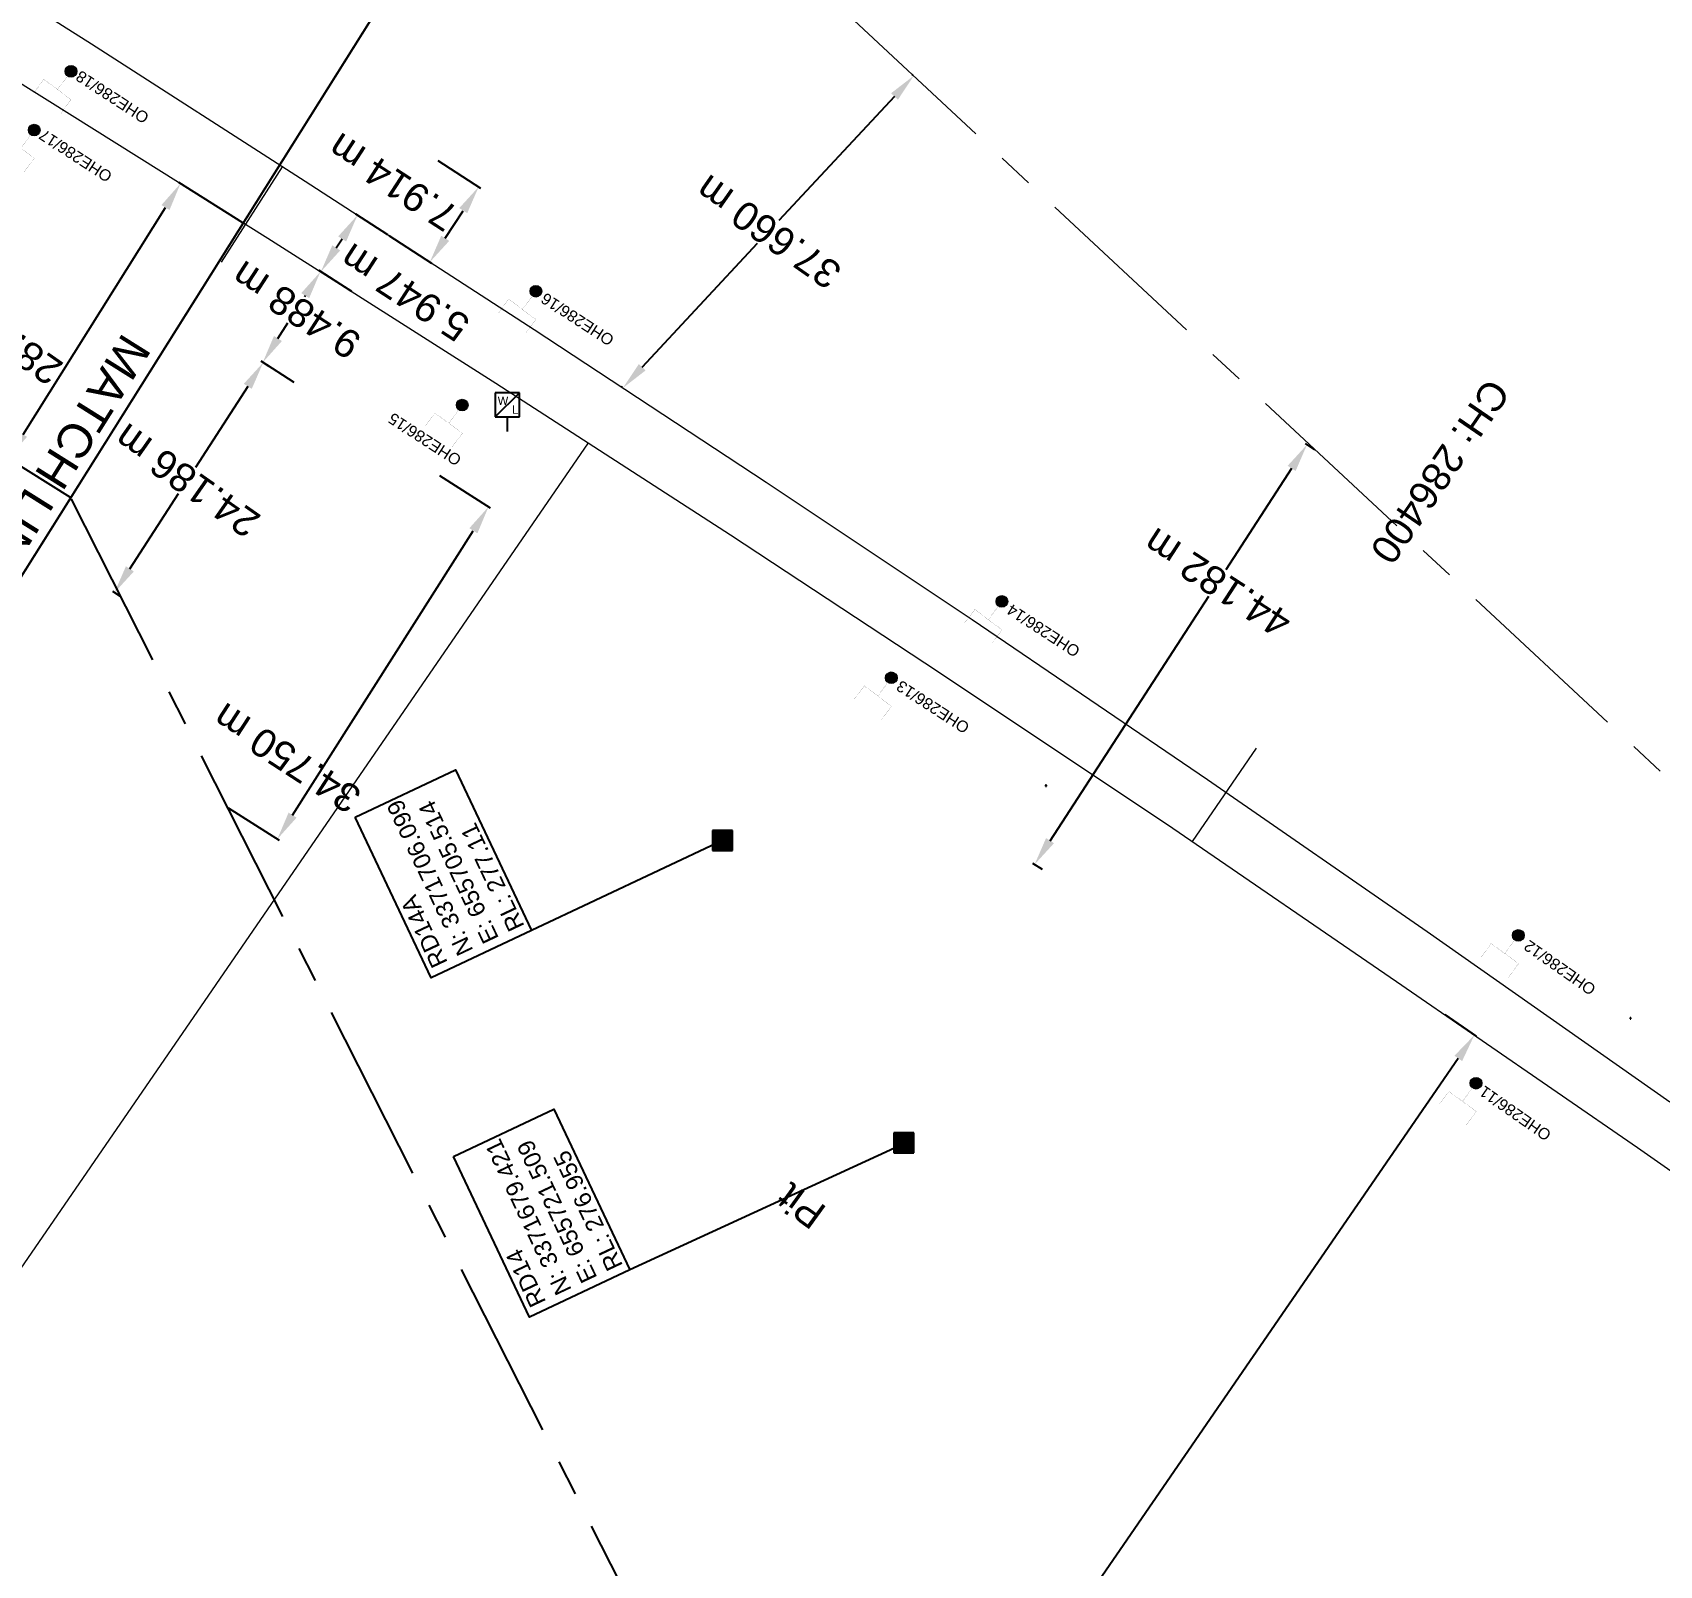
# Model space of a CAD drawing. Header units: metres. Extents: x 646303 to 662875, y 3366650 to 3378730.
# Drawn here: x 655644.6 to 655788.2, y 3371642.1 to 3371777.4 of the extents above; entities that cross this region are included whole.
import ezdxf
from ezdxf.enums import TextEntityAlignment as Align

# ---------------------------------------------------------------- set-up
doc = ezdxf.new("R2010")
doc.units = ezdxf.units.M
doc.header["$MEASUREMENT"] = 0
doc.header["$PDMODE"] = 3
doc.header["$PDSIZE"] = 0.5
doc.linetypes.add('CENTER', pattern=[50.8, 31.75, -6.35, 6.35, -6.35])
doc.linetypes.add('PHANTOM2', pattern=[1.25, 0.625, -0.125, 0.125, -0.125, 0.125, -0.125])
for name, color, linetype in [('Advertisement Board', 251, 'Continuous'), ('Bench_Mark', 7, 'Continuous'), ('DFCC Boundary', 6, 'CENTER'), ('Dimension', 10, 'Continuous'), ('GI_UP', 251, 'Continuous'), ('MATCH LINE', 7, 'Continuous'), ('Side Details', 251, 'Continuous'), ('Sign Board', 251, 'Continuous'), ('STYLEREMARK', 251, 'Continuous')]:
    doc.layers.add(name, color=color, linetype=linetype)
for name, color, linetype, lineweight in [('BOUNDARY DIMENTION', 10, 'Continuous', 0), ('Existing Chainage', 7, 'Continuous', 0), ('Existing IR Track', 143, 'Continuous', 0), ('Existing Railway Boundary', 7, 'CENTER', 0), ('LC DETAILS IN PLAN', 7, 'Continuous', 0), ('OHE MAST', 8, 'Continuous', 0), ('OHE MAST TEXT', 8, 'Continuous', 0)]:
    doc.layers.add(name, color=color, linetype=linetype, lineweight=lineweight)
doc.styles.add('CUT-FILL', font='cut-fill.shx', dxfattribs={"height": 2})
doc.styles.get("Standard").update_dxf_attribs({"font": 'arial.ttf'})
doc.styles.add('Style-Arial', font='arial.ttf')
doc.dimstyles.new('DIM', dxfattribs={"dimtxt": 2.5, "dimasz": 2.5, "dimexe": 0.18, "dimexo": 0.0625, "dimgap": 0.09, "dimtad": 0, "dimtih": 1, "dimtoh": 1, "dimdec": 3, "dimzin": 0, "dimdsep": 46, "dimtxsty": 'Standard', "dimcen": 0.09, "dimadec": 0, "dimazin": 0, "dimtfac": 1, "dimtdec": 3, "dimtofl": 0, "dimtmove": 0, "dimatfit": 3, "dimfxl": 1, "dimtolj": 1, "dimtzin": 0, "dimarcsym": 0})

# ---------------------------------------------------------------- blocks, each defined once
blk = doc.blocks.new('GI373U')
at = {"layer": 'Advertisement Board'}
blk.add_hatch(color=256, dxfattribs=at).paths.add_polyline_path([(0.01, 0.02), (0.01, 0.02), (0, 0.05), (-0.01, 0.02), (-0.01, 0.02), (-0.01, 0), (0.01, 0)])
for points in [[(0.01, 0.02), (0, 0.05), (-0.01, 0.02)], [(0.01, 0.02), (0.01, 0), (-0.01, 0), (-0.01, 0.02)], [(-0.01, 0.02), (-0.01, 0.02)], [(0.01, 0.02), (0.01, 0.02)]]:
    blk.add_lwpolyline(points, dxfattribs=at)
at = {"layer": 'Sign Board'}
for p, q in [((0.04, 0.05), (-0.04, 0.05)), ((-0.04, 0.05), (-0.04, -0.04)), ((0.04, -0.04), (0.04, 0.05)), ((-0.04, -0.04), (0.04, -0.04))]:
    blk.add_line(p, q, dxfattribs=at)
at = {"layer": 'Sign Board', "style": 'CUT-FILL'}
blk.add_text('373', height=0.0291, dxfattribs=at).set_placement((-0.04, -0.03))
blk = doc.blocks.new('WL')
for p, q in [((1.07, 3.42), (-1.06, 3.42)), ((-1.06, 3.42), (-1.06, 1.29)), ((1.07, 1.29), (1.07, 3.42)), ((-1.06, 1.29), (1.07, 1.29)), ((0, 1.29), (0, 0))]:
    blk.add_line(p, q)
blk.add_lwpolyline([(-1.06, 1.29), (1.07, 3.42)])
at = {"style": 'CUT-FILL'}
for s, p in [('W', (-0.84, 2.35)), ('L', (0.43, 1.56))]:
    blk.add_text(s, height=0.739, dxfattribs=at).set_placement(p)
blk = doc.blocks.new('OHE MAST')
h = blk.add_hatch(color=256)
edge = h.paths.add_edge_path()
edge.add_arc((0, 0), 0.514, 0, 360)
at = {"const_width": 0.01, "flags": 128}
for points in [[(1.5, 3.5), (1.5, 2), (-1.5, 2), (-1.5, 3.5)], [(0, 2), (0, 0)]]:
    blk.add_lwpolyline(points, dxfattribs=at)
blk.add_circle((0, 0), 0.514)
blk = doc.blocks.new('*D1662')
at = {"layer": 'Defpoints', "color": 0, "transparency": 16777216}
for p in [(655670.01, 3371756.3), (655672.83, 3371754.51), (655667.74, 3371746.5)]:
    blk.add_point(p, dxfattribs=at)
at = {"layer": 'Dimension', "color": 0, "lineweight": -2, "transparency": 16777216}
for p, q in [((655672.78, 3371754.54), (655669.86, 3371756.4)), ((655668.67, 3371754.19), (655668.6, 3371754.09)), ((655666.26, 3371750.4), (655667.14, 3371751.78)), ((655667.69, 3371746.53), (655664.77, 3371748.39))]:
    blk.add_line(p, q, dxfattribs=at)
at = {"layer": 'Dimension', "color": 0, "transparency": 16777216}
for points in [[(655668.32, 3371754.41), (655669.02, 3371753.97), (655670.01, 3371756.3)], [(655665.91, 3371750.63), (655666.61, 3371750.18), (655664.92, 3371748.29)]]:
    blk.add_solid(points, dxfattribs=at)
at = {"layer": 'Dimension', "color": 0, "lineweight": 0, "transparency": 16777216, "insert": (655667.87, 3371752.93), "char_height": 2.5, "attachment_point": 5, "rotation": 147}
blk.add_mtext('\\A1;9.488 m', dxfattribs=at)
blk = doc.blocks.new('*D1663')
at = {"layer": 'Defpoints', "color": 0, "transparency": 16777216}
for p in [(655673.29, 3371761.3), (655676.01, 3371759.53), (655672.78, 3371754.54)]:
    blk.add_point(p, dxfattribs=at)
at = {"layer": 'Dimension', "color": 0, "lineweight": -2, "transparency": 16777216}
for p, q in [((655675.96, 3371759.56), (655673.14, 3371761.39)), ((655671.41, 3371758.4), (655671.93, 3371759.2)), ((655672.73, 3371754.57), (655669.9, 3371756.4))]:
    blk.add_line(p, q, dxfattribs=at)
at = {"layer": 'Dimension', "color": 0, "transparency": 16777216}
for points in [[(655671.58, 3371759.42), (655672.28, 3371758.97), (655673.29, 3371761.3)], [(655671.06, 3371758.63), (655671.76, 3371758.18), (655670.05, 3371756.3)]]:
    blk.add_solid(points, dxfattribs=at)
at = {"layer": 'Dimension', "color": 0, "lineweight": 0, "transparency": 16777216, "insert": (655677.45, 3371754.47), "char_height": 2.5, "attachment_point": 5, "rotation": 147}
blk.add_mtext('\\A1;5.947 m', dxfattribs=at)
blk = doc.blocks.new('*D1623')
at = {"layer": 'Defpoints', "color": 0, "transparency": 16777216}
for p in [(655757.86, 3371740.56, 209.96), (655733.06, 3371703.98), (655733.8, 3371703.5, 1.54)]:
    blk.add_point(p, dxfattribs=at)
at = {"layer": 'Dimension', "color": 0, "lineweight": -2, "transparency": 16777216}
for p, q in [((655757.8, 3371740.59), (655756.96, 3371741.14)), ((655755.75, 3371738.94), (655749.93, 3371729.97)), ((655734.42, 3371706.07), (655748.44, 3371727.67)), ((655733.75, 3371703.53), (655732.91, 3371704.07))]:
    blk.add_line(p, q, dxfattribs=at)
at = {"layer": 'Dimension', "color": 0, "transparency": 16777216}
for points in [[(655755.4, 3371739.17), (655756.1, 3371738.71), (655757.11, 3371741.04)], [(655734.07, 3371706.3), (655734.77, 3371705.85), (655733.06, 3371703.98)]]:
    blk.add_solid(points, dxfattribs=at)
at = {"layer": 'Dimension', "color": 0, "lineweight": 0, "transparency": 16777216, "insert": (655749.19, 3371728.82), "char_height": 2.5, "attachment_point": 5, "rotation": 147}
blk.add_mtext('\\A1;44.182 m', dxfattribs=at)
blk = doc.blocks.new('*D1696')
at = {"layer": 'Defpoints', "color": 0, "transparency": 16777216}
for p in [(655680.32, 3371766.17), (655683.98, 3371763.79), (655676.01, 3371759.53)]:
    blk.add_point(p, dxfattribs=at)
at = {"layer": 'Dimension', "color": 0, "lineweight": -2, "transparency": 16777216}
for p, q in [((655680.37, 3371766.13), (655684.13, 3371763.69)), ((655681.03, 3371759.25), (655682.62, 3371761.69)), ((655676.06, 3371759.5), (655679.82, 3371757.06))]:
    blk.add_line(p, q, dxfattribs=at)
at = {"layer": 'Dimension', "color": 0, "transparency": 16777216}
for points in [[(655682.27, 3371761.92), (655682.97, 3371761.47), (655683.98, 3371763.79)], [(655680.68, 3371759.48), (655681.38, 3371759.02), (655679.67, 3371757.15)]]:
    blk.add_solid(points, dxfattribs=at)
at = {"layer": 'Dimension', "color": 0, "lineweight": 0, "transparency": 16777216, "insert": (655676.39, 3371764.22), "char_height": 2.5, "attachment_point": 5, "rotation": 147}
blk.add_mtext('\\A1;7.914 m', dxfattribs=at)
blk = doc.blocks.new('*D1725')
at = {"layer": 'Defpoints', "color": 0, "linetype": 'ByBlock', "ltscale": 0.5, "transparency": 16777216}
for p in [(655722.39, 3371773.6), (655722.39, 3371773.6), (655696.72, 3371746.04)]:
    blk.add_point(p, dxfattribs=at)
at = {"layer": 'Existing Railway Boundary', "color": 0, "linetype": 'ByBlock', "lineweight": -2, "ltscale": 0.5, "transparency": 16777216}
for p, q in [((655722.34, 3371773.64), (655722.25, 3371773.72)), ((655720.68, 3371771.77), (655710.49, 3371760.83)), ((655698.42, 3371747.87), (655708.61, 3371758.81)), ((655696.67, 3371746.08), (655696.58, 3371746.16))]:
    blk.add_line(p, q, dxfattribs=at)
at = {"layer": 'Existing Railway Boundary', "color": 0, "linetype": 'ByBlock', "ltscale": 0.5, "transparency": 16777216}
for points in [[(655720.38, 3371772.05), (655720.99, 3371771.48), (655722.39, 3371773.6)], [(655698.12, 3371748.15), (655698.72, 3371747.59), (655696.72, 3371746.04)]]:
    blk.add_solid(points, dxfattribs=at)
at = {"layer": 'Existing Railway Boundary', "color": 0, "linetype": 'ByBlock', "ltscale": 0.5, "transparency": 16777216, "insert": (655709.55, 3371759.82), "char_height": 2.5, "attachment_point": 5, "rotation": 145}
blk.add_mtext('\\A1;37.660 m', dxfattribs=at)
blk = doc.blocks.new('*D1498')
at = {"layer": 'Defpoints', "color": 0, "transparency": 16777216}
for p in [(655680.47, 3371738.33), (655684.85, 3371735.55), (655661.83, 3371709.01)]:
    blk.add_point(p, dxfattribs=at)
at = {"layer": 'Dimension', "color": 0, "lineweight": -2, "transparency": 16777216}
for p, q in [((655680.52, 3371738.3), (655685.01, 3371735.45)), ((655667.55, 3371708.33), (655683.51, 3371733.44)), ((655661.88, 3371708.97), (655666.37, 3371706.12))]:
    blk.add_line(p, q, dxfattribs=at)
at = {"layer": 'Dimension', "color": 0, "transparency": 16777216}
for points in [[(655683.16, 3371733.66), (655683.87, 3371733.21), (655684.85, 3371735.55)], [(655667.2, 3371708.55), (655667.91, 3371708.11), (655666.21, 3371706.22)]]:
    blk.add_solid(points, dxfattribs=at)
at = {"layer": 'Dimension', "color": 0, "lineweight": 0, "transparency": 16777216, "insert": (655667.05, 3371713.37), "char_height": 2.5, "attachment_point": 5, "rotation": 147}
blk.add_mtext('\\A1;34.750 m', dxfattribs=at)
blk = doc.blocks.new('*D1461')
at = {"layer": 'BOUNDARY DIMENTION', "color": 0, "lineweight": -2, "transparency": 16777216}
for p, q in [((662244.85, 3367095.44), (662244.16, 3367095.87)), ((662242.98, 3367093.66), (662239.54, 3367088.19)), ((662233.82, 3367079.1), (662238.08, 3367085.88)), ((662233.03, 3367076.64), (662232.33, 3367077.07))]:
    blk.add_line(p, q, dxfattribs=at)
at = {"layer": 'BOUNDARY DIMENTION', "color": 0, "transparency": 16777216}
for points in [[(662242.62, 3367093.88), (662243.33, 3367093.44), (662244.31, 3367095.78)], [(662233.46, 3367079.32), (662234.17, 3367078.87), (662232.49, 3367076.98)]]:
    blk.add_solid(points, dxfattribs=at)
at = {"layer": 'Defpoints', "color": 0, "linetype": 'Continuous', "ltscale": 0.5, "transparency": 16777216}
for p in [(647418.1, 3377902.15), (647420.31, 3377900.52), (647398.68, 3377871.33)]:
    blk.add_point(p, dxfattribs=at)
at = {"layer": 'Defpoints', "color": 0, "transparency": 16777216}
for p in [(662244.31, 3367095.78), (662244.9, 3367095.41), (662233.08, 3367076.61)]:
    blk.add_point(p, dxfattribs=at)
at = {"layer": 'DFCC Boundary', "color": 0, "linetype": 'Continuous', "lineweight": -2, "ltscale": 0.5, "transparency": 16777216}
for p, q in [((647420.26, 3377900.55), (647417.96, 3377902.26)), ((647416.61, 3377900.14), (647413.17, 3377895.5)), ((647397.96, 3377874.97), (647411.54, 3377893.3)), ((647398.63, 3377871.36), (647396.32, 3377873.07))]:
    blk.add_line(p, q, dxfattribs=at)
at = {"layer": 'DFCC Boundary', "color": 0, "linetype": 'Continuous', "ltscale": 0.5, "transparency": 16777216}
for points in [[(647416.28, 3377900.39), (647416.95, 3377899.9), (647418.1, 3377902.15)], [(647397.62, 3377875.22), (647398.29, 3377874.72), (647396.47, 3377872.96)]]:
    blk.add_solid(points, dxfattribs=at)
at = {"layer": 'BOUNDARY DIMENTION', "color": 0, "transparency": 16777216, "insert": (662238.81, 3367087.03), "char_height": 2.5, "attachment_point": 5, "rotation": 145}
blk.add_mtext('\\A1;22.208 m', dxfattribs=at)
at = {"layer": 'DFCC Boundary', "color": 0, "linetype": 'Continuous', "ltscale": 0.5, "transparency": 16777216, "insert": (647412.36, 3377894.4), "char_height": 2.5, "attachment_point": 5, "rotation": 145}
blk.add_mtext('\\A1;36.332 m', dxfattribs=at)
blk = doc.blocks.new('*D1462')
at = {"layer": 'BOUNDARY DIMENTION', "color": 0, "lineweight": -2, "transparency": 16777216}
for p, q in [((662551.8, 3366887.49), (662550.44, 3366888.48)), ((662549.11, 3366886.35), (662541.43, 3366875.79)), ((662534.84, 3366866.73), (662539.82, 3366873.58)), ((662534.58, 3366863.83), (662533.22, 3366864.82))]:
    blk.add_line(p, q, dxfattribs=at)
at = {"layer": 'BOUNDARY DIMENTION', "color": 0, "transparency": 16777216}
for points in [[(662548.78, 3366886.6), (662549.45, 3366886.11), (662550.58, 3366888.38)], [(662534.5, 3366866.98), (662535.18, 3366866.49), (662533.37, 3366864.71)]]:
    blk.add_solid(points, dxfattribs=at)
at = {"layer": 'Defpoints', "color": 0, "linetype": 'Continuous', "ltscale": 0.5, "transparency": 16777216}
for p in [(647247.45, 3378028.49), (647249.19, 3378027.21), (647225.93, 3377999.21)]:
    blk.add_point(p, dxfattribs=at)
at = {"layer": 'Defpoints', "color": 0, "transparency": 16777216}
for p in [(662551.85, 3366887.45), (662533.37, 3366864.71), (662534.63, 3366863.79)]:
    blk.add_point(p, dxfattribs=at)
at = {"layer": 'DFCC Boundary', "color": 0, "linetype": 'Continuous', "lineweight": -2, "ltscale": 0.5, "transparency": 16777216}
for p, q in [((647247.5, 3378028.45), (647249.34, 3378027.1)), ((647247.71, 3378025.19), (647242.02, 3378017.45)), ((647229.16, 3377999.94), (647240.4, 3378015.24)), ((647225.98, 3377999.17), (647227.82, 3377997.82))]:
    blk.add_line(p, q, dxfattribs=at)
at = {"layer": 'DFCC Boundary', "color": 0, "linetype": 'Continuous', "ltscale": 0.5, "transparency": 16777216}
for points in [[(647247.37, 3378025.44), (647248.05, 3378024.94), (647249.19, 3378027.21)], [(647228.82, 3378000.19), (647229.49, 3377999.7), (647227.68, 3377997.93)]]:
    blk.add_solid(points, dxfattribs=at)
at = {"layer": 'BOUNDARY DIMENTION', "color": 0, "transparency": 16777216, "insert": (662540.62, 3366874.68), "char_height": 2.5, "attachment_point": 5, "rotation": 145}
blk.add_mtext('\\A1;29.264 m', dxfattribs=at)
at = {"layer": 'DFCC Boundary', "color": 0, "linetype": 'Continuous', "ltscale": 0.5, "transparency": 16777216, "insert": (647241.21, 3378016.35), "char_height": 2.5, "attachment_point": 5, "rotation": 145}
blk.add_mtext('\\A1;36.332 m', dxfattribs=at)
blk = doc.blocks.new('*D1463')
at = {"layer": 'BOUNDARY DIMENTION', "color": 0, "lineweight": -2, "transparency": 16777216}
for p, q in [((662172.51, 3367140.93), (662173.68, 3367140.19)), ((662172.2, 3367138.17), (662169.01, 3367133.1)), ((662164.89, 3367126.55), (662167.55, 3367130.78)), ((662162.55, 3367125.07), (662163.71, 3367124.34))]:
    blk.add_line(p, q, dxfattribs=at)
at = {"layer": 'BOUNDARY DIMENTION', "color": 0, "transparency": 16777216}
for points in [[(662171.85, 3367138.39), (662172.55, 3367137.95), (662173.53, 3367140.29)], [(662164.54, 3367126.77), (662165.24, 3367126.33), (662163.56, 3367124.44)]]:
    blk.add_solid(points, dxfattribs=at)
at = {"layer": 'Defpoints', "color": 0, "linetype": 'Continuous', "ltscale": 0.5, "transparency": 16777216}
for p in [(647211.24, 3378055.28), (647211.52, 3378055.08), (647189.88, 3378025.9)]:
    blk.add_point(p, dxfattribs=at)
at = {"layer": 'Defpoints', "color": 0, "transparency": 16777216}
for p in [(662172.46, 3367140.96), (662173.53, 3367140.29), (662162.49, 3367125.11)]:
    blk.add_point(p, dxfattribs=at)
at = {"layer": 'DFCC Boundary', "color": 0, "linetype": 'Continuous', "lineweight": -2, "ltscale": 0.5, "transparency": 16777216}
for p, q in [((647211.47, 3378055.12), (647211.1, 3378055.39)), ((647209.75, 3378053.28), (647208.18, 3378051.16)), ((647191.09, 3378028.11), (647206.55, 3378048.96)), ((647189.83, 3378025.93), (647189.46, 3378026.21))]:
    blk.add_line(p, q, dxfattribs=at)
at = {"layer": 'DFCC Boundary', "color": 0, "linetype": 'Continuous', "ltscale": 0.5, "transparency": 16777216}
for points in [[(647209.42, 3378053.52), (647210.09, 3378053.03), (647211.24, 3378055.28)], [(647190.76, 3378028.36), (647191.43, 3378027.86), (647189.6, 3378026.1)]]:
    blk.add_solid(points, dxfattribs=at)
at = {"layer": 'BOUNDARY DIMENTION', "color": 0, "transparency": 16777216, "insert": (662168.28, 3367131.94), "char_height": 2.5, "attachment_point": 5, "rotation": 145}
blk.add_mtext('\\A1;18.726 m', dxfattribs=at)
at = {"layer": 'DFCC Boundary', "color": 0, "linetype": 'Continuous', "ltscale": 0.5, "transparency": 16777216, "insert": (647207.37, 3378050.06), "char_height": 2.5, "attachment_point": 5, "rotation": 145}
blk.add_mtext('\\A1;36.332 m', dxfattribs=at)
blk = doc.blocks.new('*D1525')
at = {"layer": 'BOUNDARY DIMENTION', "color": 0, "lineweight": -2, "transparency": 16777216}
for p, q in [((655665.49, 3371747.94), (655664.81, 3371748.38)), ((655663.6, 3371746.18), (655658.97, 3371739.02)), ((655653.19, 3371730.07), (655657.49, 3371736.72)), ((655652.36, 3371727.63), (655651.68, 3371728.07))]:
    blk.add_line(p, q, dxfattribs=at)
at = {"layer": 'BOUNDARY DIMENTION', "color": 0, "transparency": 16777216}
for points in [[(655663.25, 3371746.41), (655663.95, 3371745.96), (655664.96, 3371748.28)], [(655652.84, 3371730.3), (655653.54, 3371729.84), (655651.83, 3371727.97)]]:
    blk.add_solid(points, dxfattribs=at)
at = {"layer": 'Defpoints', "color": 0, "transparency": 16777216}
for p in [(655664.96, 3371748.28), (655665.54, 3371747.91), (655652.41, 3371727.6)]:
    blk.add_point(p, dxfattribs=at)
at = {"layer": 'BOUNDARY DIMENTION', "color": 0, "transparency": 16777216, "insert": (655658.23, 3371737.87), "char_height": 2.5, "attachment_point": 5, "rotation": 145}
blk.add_mtext('\\A1;24.186 m', dxfattribs=at)
blk = doc.blocks.new('*D1768')
at = {"layer": 'Defpoints', "color": 0, "linetype": 'Continuous', "ltscale": 0.5, "transparency": 16777216}
for p in [(655769.2, 3371690.75), (655771.88, 3371688.91), (655712.67, 3371608.62)]:
    blk.add_point(p, dxfattribs=at)
at = {"layer": 'DFCC Boundary', "color": 0, "linetype": 'Continuous', "lineweight": -2, "ltscale": 0.5, "transparency": 16777216}
for p, q in [((655769.26, 3371690.72), (655772.03, 3371688.81)), ((655770.46, 3371686.85), (655724.2, 3371619.64)), ((655716.76, 3371608.84), (655722.65, 3371617.39)), ((655712.72, 3371608.58), (655715.49, 3371606.68))]:
    blk.add_line(p, q, dxfattribs=at)
at = {"layer": 'DFCC Boundary', "color": 0, "linetype": 'Continuous', "ltscale": 0.5, "transparency": 16777216}
for points in [[(655770.12, 3371687.09), (655770.8, 3371686.62), (655771.88, 3371688.91)], [(655716.42, 3371609.07), (655717.1, 3371608.6), (655715.34, 3371606.78)]]:
    blk.add_solid(points, dxfattribs=at)
at = {"layer": 'DFCC Boundary', "color": 0, "linetype": 'Continuous', "ltscale": 0.5, "transparency": 16777216, "insert": (655723.42, 3371618.52), "char_height": 2.5, "attachment_point": 5, "rotation": 145}
blk.add_mtext('\\A1;99.71 m', dxfattribs=at)
blk = doc.blocks.new('*D1769')
at = {"layer": 'Defpoints', "color": 0, "linetype": 'Continuous', "ltscale": 0.5, "transparency": 16777216}
for p in [(655657.66, 3371764.09), (655663.23, 3371760.59), (655647.99, 3371736.33)]:
    blk.add_point(p, dxfattribs=at)
at = {"layer": 'DFCC Boundary', "color": 0, "linetype": 'Continuous', "lineweight": -2, "ltscale": 0.5, "transparency": 16777216}
for p, q in [((655663.17, 3371760.63), (655657.51, 3371764.18)), ((655643.76, 3371741.94), (655656.33, 3371761.97)), ((655647.94, 3371736.36), (655642.27, 3371739.92))]:
    blk.add_line(p, q, dxfattribs=at)
at = {"layer": 'DFCC Boundary', "color": 0, "linetype": 'Continuous', "ltscale": 0.5, "transparency": 16777216}
for points in [[(655655.98, 3371762.19), (655656.69, 3371761.75), (655657.66, 3371764.09)], [(655643.4, 3371742.16), (655644.11, 3371741.72), (655642.43, 3371739.82)]]:
    blk.add_solid(points, dxfattribs=at)
at = {"layer": 'DFCC Boundary', "color": 0, "linetype": 'Continuous', "ltscale": 0.5, "transparency": 16777216, "insert": (655640.79, 3371751.33), "char_height": 2.5, "attachment_point": 5, "rotation": 145}
blk.add_mtext('\\A1;28.651 m', dxfattribs=at)
blk = doc.blocks.new('BM')
blk.add_hatch(color=256).paths.add_polyline_path([(-0.88, 0.88), (-0.88, -0.88), (0.88, -0.88), (0.88, 0.88)])
for p, q in [((0.88, 0.88), (-0.88, 0.88)), ((-0.88, 0.88), (-0.88, -0.88)), ((0.88, -0.88), (0.88, 0.88)), ((-0.88, -0.88), (0.88, -0.88))]:
    blk.add_line(p, q)

msp = doc.modelspace()

# ---------------------------------------------------------------- linework, layer by layer
at = {"layer": 'DFCC Boundary', "ltscale": 0.5, "flags": 128}
msp.add_lwpolyline([(662565.6431, 3366842.0459), (662548.217, 3366854.2838), (662532.9064, 3366864.9999), (662517.5595, 3366875.7415), (662503.9915, 3366885.2805), (662490.4749, 3366894.7833), (662474.3945, 3366906.0736), (662458.24, 3366917.4159), (662441.4584, 3366929.1606), (662424.5366, 3366941.0035), (662407.7649, 3366952.7786), (662401.9048, 3366956.8928), (662320.9687, 3367015.5234), (662173.0911, 3367118.297), (662018.0169, 3367217.942), (662022.9408, 3367225.2355), (661945.6773, 3367280.5926), (661744.5178, 3367412.7853), (661728.4159, 3367389.8783), (661409.5023, 3367613.7762), (661431.3001, 3367645.1669), (661427.7408, 3367647.6718), (661418.8583, 3367653.9104), (661409.9095, 3367660.1956), (661395.2505, 3367670.5394), (661384.8196, 3367677.9127), (661375.1078, 3367684.7268), (661367.5374, 3367690.0517), (661358.0886, 3367696.6907), (661348.6239, 3367703.3322), (661344.5162, 3367706.2202), (661344.9668, 3367706.8618), (661335.3627, 3367713.6144), (661327.3851, 3367719.2077), (661318.2791, 3367725.5812), (661309.8813, 3367731.4842), (661284.4315, 3367749.4044), (661267.3402, 3367761.4491), (661243.4783, 3367778.4888), (661216.7453, 3367741.0546), (661213.241, 3367743.5572), (661195.5836, 3367756.6071), (661177.9702, 3367769.626), (661156.4467, 3367785.8356), (661148.0607, 3367792.1995), (661133.6905, 3367803.0041), (661119.5191, 3367813.6733), (661105.6946, 3367823.9215), (661093.9054, 3367832.6241), (661077.5228, 3367844.5054), (661061.2799, 3367856.285), (661045.32, 3367867.5775), (661029.0726, 3367879.0734), (661013.2584, 3367890.1762), (660997.2782, 3367901.3956), (660980.9788, 3367912.8451), (660964.6327, 3367924.3276), (660947.3461, 3367936.4864), (660930.1333, 3367948.5934), (660912.5707, 3367960.9093), (660894.9306, 3367973.2796), (660877.6422, 3367985.4277), (660860.2634, 3367997.6393), (660842.9781, 3368009.8166), (660825.4983, 3368022.131), (660811.339, 3368032.2028), (660797.4119, 3368042.1094), (660782.5128, 3368052.5993), (660767.4808, 3368063.1827), (660751.0012, 3368074.7254), (660734.3125, 3368086.4147), (660719.3275, 3368096.9585), (660704.3795, 3368107.4761), (660688.7093, 3368118.477), (660672.9397, 3368129.5475), (660655.797, 3368141.5941), (660638.5652, 3368153.7032), (660622.8618, 3368164.7374), (660607.1396, 3368175.7847), (660591.9852, 3368186.3839), (660576.7315, 3368197.0526), (660560.3095, 3368208.6108), (660544.116, 3368220.0082), (660528.3397, 3368231.0748), (660512.5414, 3368242.1568), (660497.4509, 3368252.7533), (660482.4222, 3368263.3065), (660466.968, 3368274.1704), (660451.6169, 3368284.9618), (660435.5277, 3368296.2674), (660419.4587, 3368307.5588), (660403.2343, 3368318.9753), (660387.0692, 3368330.3501), (660371.9016, 3368340.9863), (660362.0092, 3368347.9233), (660341.7308, 3368362.192), (660326.8725, 3368372.6492), (660312.0627, 3368383.0453), (660297.0115, 3368393.6109), (660281.2321, 3368404.7091), (660265.4328, 3368415.8212), (660253.8818, 3368423.9326), (660242.0763, 3368432.2231), (660226.6332, 3368443.1155), (660211.0272, 3368454.1226), (660195.2302, 3368465.2236), (660179.3654, 3368476.3723), (660162.5154, 3368488.1794), (660145.4635, 3368500.1281), (660129.3603, 3368511.4565), (660113.1961, 3368522.8278), (660097.2382, 3368534.0507), (660081.2523, 3368545.2932), (660064.458, 3368557.1251), (660047.7677, 3368568.8837), (660032.4691, 3368579.6352), (660017.2758, 3368590.3126), (660000.1632, 3368602.3052), (659983.0731, 3368614.282), (659967.2319, 3368625.4031), (659951.3427, 3368636.5582), (659932.0647, 3368650.1756), (659913.1258, 3368663.5536), (659898.2493, 3368674.0163), (659881.7667, 3368685.6055), (659866.0047, 3368696.7435), (659850.3373, 3368707.8146), (659834.6333, 3368718.8575), (659818.6461, 3368730.0995), (659804.3398, 3368740.181), (659789.9481, 3368750.3227), (659772.9194, 3368762.3136), (659755.8766, 3368774.3145), (659741.0752, 3368784.7603), (659726.3396, 3368795.1596), (659712.011, 3368805.2432), (659697.6029, 3368815.3827), (659684.3535, 3368824.7302), (659671.1528, 3368834.0432), (659654.2885, 3368845.8933), (659636.8714, 3368858.1319), (659622.1467, 3368868.7872), (659608.2832, 3368878.8192), (659592.7424, 3368889.7844), (659576.9096, 3368900.9551), (659562.5868, 3368911.0537), (659553.5917, 3368917.3959), (659534.7433, 3368930.6917), (659521.2685, 3368940.2021), (659508.0292, 3368949.5538), (659494.8098, 3368958.8914), (659481.3273, 3368968.4018), (659467.9498, 3368977.8382), (659454.4923, 3368987.2582), (659440.7837, 3368996.854), (659425.5597, 3369007.614), (659410.0492, 3369018.5753), (659397.5675, 3369027.3641), (659384.5623, 3369036.5214), (659370.5054, 3369046.4276), (659356.4132, 3369056.3585), (659342.3201, 3369066.3092), (659331.8447, 3369073.7055), (659314.7098, 3369085.825), (659301.2296, 3369095.3614), (659287.1805, 3369105.2924), (659273.0852, 3369115.2561), (659259.8762, 3369124.5882), (659246.575, 3369133.9855), (659233.3676, 3369143.319), (659220.1207, 3369152.6803), (659206.3404, 3369162.3938), (659192.4106, 3369172.2127), (659178.3672, 3369182.1367), (659164.3785, 3369192.022), (659162.9385, 3369193.0388), (659183.6795, 3369222.4635), (659172.119, 3369230.6258), (659159.1298, 3369239.7969), (659148.6068, 3369247.2055), (659138.0069, 3369254.6684), (659119.1994, 3369267.9214), (659100.365, 3369281.1933), (659085.533, 3369291.6533), (659070.676, 3369302.1309), (659061.4534, 3369308.6334), (659052.1019, 3369315.2268), (659038.8969, 3369324.5617), (659025.7603, 3369333.8483), (659012.2746, 3369343.3047), (659000.2935, 3369351.7058), (658985.7542, 3369361.9126), (658972.701, 3369371.0824), (658959.9309, 3369380.1093), (658947.2513, 3369389.0721), (658932.3759, 3369399.5827), (658921.8345, 3369407.031), (658905.9406, 3369418.2511), (658894.3687, 3369426.4196), (658881.1048, 3369435.7663), (658867.8714, 3369445.0915), (658853.3089, 3369455.3761), (658838.9326, 3369465.5292), (658823.5657, 3369476.1988), (658807.8953, 3369487.0791), (658792.9935, 3369497.6726), (658789.1301, 3369500.4191), (658764.5252, 3369517.7675), (658750.6615, 3369527.5465), (658735.8772, 3369537.9899), (658721.0329, 3369548.4756), (658706.8044, 3369558.4963), (658692.4812, 3369568.5836), (658679.0099, 3369578.0951), (658665.5152, 3369587.6232), (658651.2818, 3369597.6569), (658636.9905, 3369607.7316), (658622.1701, 3369618.1873), (658607.4224, 3369628.5918), (658593.6263, 3369638.3112), (658579.8399, 3369648.0238), (658566.1309, 3369657.6871), (658552.3621, 3369667.3926), (658537.8692, 3369677.626), (658523.3279, 3369687.8934), (658509.6438, 3369697.5459), (658495.8531, 3369707.2734), (658481.9269, 3369717.1048), (658467.9459, 3369726.9748), (658454.4251, 3369736.5125), (658440.9599, 3369746.011), (658427.1565, 3369755.7285), (658413.3787, 3369765.428), (658398.646, 3369775.8103), (658383.9067, 3369786.1972), (658371.4552, 3369794.9743), (658359.0483, 3369803.72), (658345.546, 3369813.2195), (658332.0048, 3369822.7464), (658318.5168, 3369832.2514), (658305.0219, 3369841.7615), (658291.2617, 3369851.4373), (658277.4987, 3369861.115), (658264.1625, 3369870.4871), (658250.7424, 3369879.918), (658237.5823, 3369889.1736), (658224.3865, 3369898.4543), (658209.4318, 3369909.0033), (658194.5636, 3369919.4914), (658180.151, 3369929.6325), (658165.7287, 3369939.7804), (658156.9292, 3369945.9856), (658133.9487, 3369962.1448), (658109.9616, 3369979.0407), (658086.1386, 3369995.8212), (658069.4823, 3370007.553), (658052.6981, 3370019.3752), (658033.9581, 3370032.6043), (658015.0826, 3370045.9289), (657994.939, 3370060.1316), (657974.6985, 3370074.4026), (657960.2252, 3370084.5842), (657945.643, 3370094.8424), (657928.629, 3370106.7917), (657911.5911, 3370118.7415), (657890.9691, 3370133.2895), (657870.7134, 3370147.5792), (657850.3966, 3370161.8284), (657830.1146, 3370176.0529), (657812.1714, 3370188.7253), (657794.2418, 3370201.388), (657775.9501, 3370214.2546), (657757.6685, 3370227.1142), (657736.4935, 3370242.019), (657715.8063, 3370256.5806), (657697.09, 3370269.7238), (657676.8418, 3370283.9453), (657670.0518, 3370288.7482), (657661.5164, 3370294.7857), (657642.367, 3370308.2307), (657623.1765, 3370321.7045), (657605.0199, 3370334.4839), (657586.8248, 3370347.2905), (657568.2781, 3370360.3555), (657549.69, 3370373.4497), (657534.1551, 3370384.3835), (657518.595, 3370395.335), (657503.5822, 3370405.9238), (657488.6113, 3370416.483), (657477.4694, 3370424.3177), (657456.7199, 3370394.899), (657452.1854, 3370398.0875), (657436.4649, 3370409.1418), (657420.2829, 3370420.542), (657404.1975, 3370431.8742), (657387.5582, 3370443.5761), (657370.8643, 3370455.3165), (657356.3586, 3370465.5498), (657342.0257, 3370475.6612), (657334.1018, 3370481.2282), (657342.1648, 3370492.6732), (657327.3432, 3370503.0861), (657304.5869, 3370519.0736), (657286.4992, 3370531.7939), (657268.5013, 3370544.451), (657251.4778, 3370556.4153), (657234.5183, 3370568.3346), (657219.7856, 3370578.7204), (657205.1604, 3370589.0304), (657189.9505, 3370599.7163), (657174.7446, 3370610.3994), (657157.229, 3370622.7139), (657139.8436, 3370634.9368), (657122.2775, 3370647.282), (657104.8724, 3370659.514), (657088.6726, 3370670.9041), (657072.3463, 3370682.3832), (657052.4463, 3370696.3561), (657032.2468, 3370710.5392), (657017.2111, 3370721.1335), (657002.3465, 3370731.6074), (656985.5169, 3370743.3847), (656968.6279, 3370755.2036), (656952.6202, 3370766.4469), (656936.5129, 3370777.7603), (656917.7376, 3370790.961), (656898.7021, 3370804.3447), (656880.5471, 3370817.1216), (656862.3859, 3370829.9029), (656845.3825, 3370841.8619), (656828.6857, 3370853.6052), (656810.2968, 3370866.5434), (656792.0928, 3370879.3517), (656770.106, 3370894.8035), (656748.097, 3370910.271), (656728.4902, 3370924.0664), (656709.0221, 3370937.7643), (656692.8289, 3370949.1481), (656676.4723, 3370960.6469), (656657.4402, 3370974.0598), (656638.281, 3370987.5622), (656621.3401, 3370999.4861), (656604.5392, 3371011.3113), (656585.7485, 3371024.5046), (656566.9099, 3371037.7317), (656537.298, 3371058.585), (656532.701, 3371052.0376), (656368.7794, 3371159.4659), (656280.7288, 3371198.5806), (656189.7218, 3371230.5142), (656096.9021, 3371265.9123), (656004.8733, 3371310.8246), (655917.3616, 3371369.3401), (655838.0052, 3371438.656), (655768.8371, 3371518.5854), (655712.6719, 3371608.6179), (655647.9895, 3371736.3311)], dxfattribs=at)
at = {"layer": 'Existing Chainage', "color": 0, "linetype": 'Continuous', "lineweight": 13, "flags": 128}
for points in [[(655671.1831, 3371773.3106), (655663.2063, 3371760.6075)], [(655668.5241, 3371769.0762), (655663.2062, 3371760.6075)], [(655661.2691, 3371757.1542), (655666.6723, 3371765.5688)], [(655752.6216, 3371714.2448), (655746.9708, 3371705.9943)]]:
    msp.add_lwpolyline(points, dxfattribs=at)
at = {"layer": 'Existing IR Track', "flags": 128}
for points in [[(655502.1586, 3371862.6859), (655516.1365, 3371853.4982), (655532.174, 3371843.1575), (655547.7473, 3371833.1176), (655568.8292, 3371819.8469), (655589.7667, 3371806.6671), (655606.2658, 3371796.3118), (655622.8083, 3371785.9293), (655646.1127, 3371771.3416), (655665.3604, 3371759.2545), (655685.4879, 3371746.461), (655706.2206, 3371733.06), (655724.5778, 3371720.9938), (655745.2466, 3371707.1762), (655765.0161, 3371693.6353), (655786.2858, 3371678.9968), (655803.449, 3371666.9811)], [(655520.0329, 3371858.9077), (655536.187, 3371848.4692), (655551.746, 3371838.4159), (655572.5758, 3371825.2284), (655592.949, 3371812.3299), (655609.8482, 3371801.665), (655626.1608, 3371791.3704), (655649.7969, 3371776.4056), (655668.6722, 3371764.2846), (655688.8878, 3371751.1891), (655709.3615, 3371737.723), (655727.5487, 3371725.5911), (655748.3338, 3371711.4605), (655767.7094, 3371698.0492), (655789.1489, 3371683.0287)]]:
    msp.add_lwpolyline(points, dxfattribs=at)
at = {"layer": 'Existing Railway Boundary', "ltscale": 0.5, "flags": 128}
msp.add_lwpolyline([(655695.3663, 3371793.5754), (655711.513, 3371783.725), (655837.338, 3371666.516), (655896.664, 3371625.403), (655948.651, 3371583.092), (656061.421, 3371499.73), (656120.179, 3371458.709), (656118.6808, 3371456.563), (656134.1953, 3371445.8056), (656188.091, 3371409.1919), (656258.3483, 3371360.6965), (656306.8076, 3371328.3967), (656307.819, 3371318.333), (656341.8204, 3371294.614), (656352.8104, 3371286.9291), (656353.0349, 3371293.9581), (656399.4885, 3371257.2079), (656467.3874, 3371205.4259), (656519.3943, 3371165.6705), (656561.1332, 3371134.4643), (656696.879, 3371057.135), (656765.103, 3370991.786), (657190.218, 3370693.611), (657248.163, 3370651.07), (657303.369, 3370611.936), (657357.203, 3370574.315), (657469.447, 3370495.885), (657520.561, 3370458.991), (657571.453, 3370422.647), (657746.082, 3370302.773), (657804.987, 3370261.127), (657862.698, 3370218.121), (657973.403, 3370140.319), (658020.448, 3370106.576)], dxfattribs=at)
at = {"layer": 'LC DETAILS IN PLAN', "color": 7, "flags": 128}
msp.add_lwpolyline([(655693.6475, 3371741.1869), (655638.6195, 3371661.1754), (655593.4335, 3371693.1985)], dxfattribs=at)
at = {"layer": 'MATCH LINE', "linetype": 'PHANTOM2', "ltscale": 15, "const_width": 0.2}
msp.add_lwpolyline([(655695.8115, 3371812.5312), (655633.7813, 3371713.7482)], dxfattribs=at)
at = {"layer": 'STYLEREMARK'}
for p, q in [((655705.5137, 3371706.0847, 268.9741), (655688.6419, 3371698.1575, 397.8593)), ((655721.7655, 3371679.4171), (655697.3279, 3371668.1968))]:
    msp.add_line(p, q, dxfattribs=at)
at = {"layer": 'STYLEREMARK', "linetype": 'Continuous', "elevation": 397.8593}
msp.add_lwpolyline([(655673.0745, 3371708.1479), (655681.9332, 3371712.3387), (655688.6419, 3371698.1575), (655679.7832, 3371693.9667)], close=True, dxfattribs=at)
at = {"layer": 'STYLEREMARK', "linetype": 'Continuous'}
msp.add_lwpolyline([(655681.7605, 3371678.1872), (655690.6192, 3371682.378), (655697.3279, 3371668.1968), (655688.4692, 3371664.006)], close=True, dxfattribs=at)

# ---------------------------------------------------------------- block references
at = {"layer": 'Bench_Mark'}
for p in [(655705.5137, 3371706.0847, 268.9741), (655721.5087, 3371679.4067, 268.9741)]:
    msp.add_blockref('BM', p, dxfattribs=at)
at = {"layer": 'GI_UP', "linetype": 'Continuous'}
for p in [(655734.064, 3371710.939, 269.636), (655785.662, 3371690.377, 269.66)]:
    msp.add_blockref('GI373U', p, dxfattribs=at)
at = {"layer": 'OHE MAST', "color": 2, "rotation": 143.3908318566117}
for p in [(655647.994, 3371773.988), (655644.744, 3371768.808), (655689.031, 3371754.582), (655682.527, 3371744.532), (655730.168, 3371727.196), (655720.409, 3371720.452), (655775.76, 3371697.713), (655772.025, 3371684.667)]:
    msp.add_blockref('OHE MAST', p, dxfattribs=at)
at = {"layer": 'Sign Board', "linetype": 'Continuous'}
msp.add_blockref('WL', (655686.501, 3371742.196, 269.419), dxfattribs=at)

# ---------------------------------------------------------------- texts
at = {"layer": 'Existing Chainage', "color": 0, "linetype": 'Continuous', "lineweight": 0, "insert": (655763.5792, 3371730.9811), "char_height": 2.5, "attachment_point": 6, "rotation": 235.592768, "line_spacing_factor": 0.6, "style": 'Style-Arial'}
msp.add_mtext('CH: 286400', dxfattribs=at)
at = {"layer": 'MATCH LINE', "linetype": 'Continuous'}
msp.add_text('MATCH LINE - 198', height=3, rotation=237.87177, dxfattribs=at).set_placement((655652.6186, 3371751.0215))
at = {"layer": 'OHE MAST TEXT'}
for s, rotation, p in [('OHE286/18', 147, (655651.6429, 3371771.7158)), ('OHE286/17', 147, (655648.3929, 3371766.5358)), ('OHE286/16', 147, (655692.7007, 3371752.0924)), ('OHE286/15', 147, (655679.2238, 3371741.4979)), ('OHE286/14', 147, (655733.8355, 3371724.6161)), ('OHE286/13', 147, (655724.0765, 3371717.8721)), ('OHE286/12', 145, (655779.4254, 3371694.8599)), ('OHE286/11', 145, (655775.4847, 3371681.9987))]:
    msp.add_text(s, height=1, rotation=rotation, dxfattribs=at).set_placement(p, align=Align.MIDDLE_CENTER)
at = {"layer": 'Side Details'}
msp.add_text('Pit', height=2.5, rotation=144.100313, dxfattribs=at).set_placement((655714.8309, 3371673.6444))
at = {"layer": 'STYLEREMARK', "linetype": 'Continuous', "char_height": 1.5, "width": 25.715213, "attachment_point": 2, "rotation": 115.317481}
for s, insert in [('\\pxql;RD14A\\PN: 3371706.099\\PE: 655705.514\\PRL: 277.11', (655674.4184, 3371706.2967)), ('\\pxql;RD14\\PN: 3371679.421\\PE: 655721.509\\PRL: 276.955', (655683.1044, 3371676.336, -397.8593))]:
    msp.add_mtext(s, dxfattribs=dict(at, insert=insert))

# ---------------------------------------------------------------- dimensions: what is measured, and where the dimension line sits
at = {"layer": 'BOUNDARY DIMENTION'}
for base, p1, p2, angle, picture, middle in [((662173.529, 3367140.2883), (662162.4923, 3367125.1074), (662172.4611, 3367140.9598), 57.836172, '*D1463', (662168.2806, 3367131.9424)), ((662533.3681, 3366864.7117), (662551.8505, 3366887.4548), (662534.6347, 3366863.7903), 233.96428, '*D1462', (662540.6227, 3366874.6837)), ((662244.3078, 3367095.7789), (662233.0795, 3367076.6056), (662244.9018, 3367095.4054), 57.836172, '*D1461', (662238.8082, 3367087.0333)), ((655664.9615, 3371748.2839), (655652.4132, 3371727.5967), (655665.5411, 3371747.9093), 57.125825, '*D1525', (655658.2322, 3371737.8717))]:
    dim = msp.add_linear_dim(base=base, p1=p1, p2=p2, angle=angle, dimstyle='DIM', override={"dimpost": ' m'}, dxfattribs=at)
    dim.commit()
    dim.dimension.update_dxf_attribs({"geometry": picture, "text_midpoint": middle, "dimtype": 129, "text_rotation": 145})
at = {"layer": 'DFCC Boundary', "linetype": 'Continuous', "ltscale": 0.5}
for base, p1, p2, angle, override, picture, middle in [((655657.662, 3371764.0887), (655647.9895, 3371736.3311), (655663.2259, 3371760.5949), 57.873481, {"dimpost": ' m', "dimtmove": 2}, '*D1769', (655640.7851, 3371751.3302)), ((655771.8771, 3371688.9132), (655712.6719, 3371608.6179), (655769.2049, 3371690.7524), 55.460407, {"dimdec": 2, "dimpost": ' m'}, '*D1768', (655723.4235, 3371618.517))]:
    dim = msp.add_linear_dim(base=base, p1=p1, p2=p2, angle=angle, dimstyle='DIM', override=override, dxfattribs=at)
    dim.commit()
    dim.dimension.update_dxf_attribs({"geometry": picture, "text_midpoint": middle, "dimtype": 129, "text_rotation": 145})
at = {"layer": 'Dimension', "color": 10, "lineweight": 0}
for base, p1, p2, angle, override, picture, middle in [((655683.9821, 3371763.7911), (655676.0111, 3371759.5305), (655680.3204, 3371766.1683), 57.008306, {"dimpost": ' m', "dimtmove": 2}, '*D1696', (655676.3932, 3371764.22)), ((655673.28699, 3371761.29517), (655672.77807, 3371754.53966), (655676.0111, 3371759.53052), 57.065218, {"dimpost": ' m', "dimtmove": 2}, '*D1663', (655677.44538, 3371754.46639)), ((655670.0098, 3371756.2993), (655667.741, 3371746.4985), (655672.8308, 3371754.5061), 57.559015, {"dimpost": ' m'}, '*D1662', (655667.8713, 3371752.935)), ((655733.0608, 3371703.9763), (655757.8551, 3371740.5563, 209.9576), (655733.8017, 3371703.4955, 1.543), 237.015394, {"dimpost": ' m'}, '*D1623', (655749.1851, 3371728.8202)), ((655684.8546, 3371735.5465), (655661.828, 3371709.0075), (655680.4687, 3371738.3343), 57.559015, {"dimpost": ' m', "dimtmove": 2}, '*D1498', (655667.0461, 3371713.3732))]:
    dim = msp.add_linear_dim(base=base, p1=p1, p2=p2, angle=angle, dimstyle='DIM', override=override, dxfattribs=at)
    dim.commit()
    dim.dimension.update_dxf_attribs({"geometry": picture, "text_midpoint": middle, "dimtype": 129, "text_rotation": 147})
at = {"layer": 'Existing Railway Boundary', "linetype": 'ByBlock', "ltscale": 0.5}
dim = msp.add_aligned_dim(p1=(655696.7161, 3371746.0402), p2=(655722.3857, 3371773.5968), distance=0, dimstyle='DIM', override={"dimpost": ' m'}, dxfattribs=at)
dim.commit()
dim.dimension.update_dxf_attribs({"geometry": '*D1725', "text_midpoint": (655709.5509, 3371759.8185), "text_rotation": 145})

doc.saveas('drawing.dxf')
